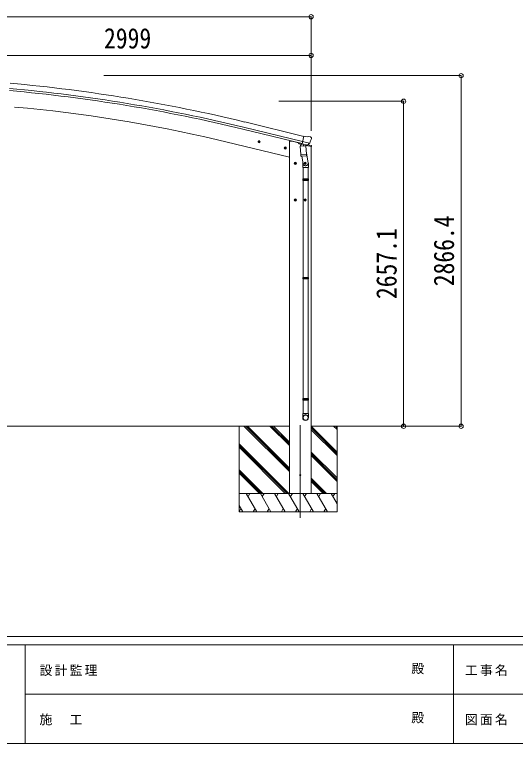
# Model space of a CAD drawing. Units: millimetres at full size, sheet at 1:35. Extents: x -9783 to 33754, y -10064 to 6752.
# Drawn here: x -4055 to 36, y -6828 to -869 of the extents above; entities that cross this region are included whole.
import ezdxf
from ezdxf.enums import TextEntityAlignment as Align

# ---------------------------------------------------------------- set-up
doc = ezdxf.new("R2010")
doc.units = ezdxf.units.MM
doc.header["$LTSCALE"] = 35
doc.header["$PDMODE"] = 32
doc.header["$PDSIZE"] = 35
for name, color, linetype, lineweight in [('0-0_0', 7, 'Continuous', 9), ('0-1_本体', 4, 'Continuous', 9), ('0-2_部品', 7, 'Continuous', 9), ('0-8_PARTS2', 2, 'Continuous', 9), ('0-A_寸法', 6, 'Continuous', 9), ('F-0_240', 7, 'Continuous', 9)]:
    doc.layers.add(name, color=color, linetype=linetype, lineweight=lineweight)
doc.styles.add('ＭＳ ゴシック', font='')
doc.styles.get('ＭＳ ゴシック').set_extended_font_data('MS Gothic')

msp = doc.modelspace()

# ---------------------------------------------------------------- linework, layer by layer
at = {"layer": '0-0_0', "color": 6}
for p, q in [((-408.24, -4234.47), (-408.24, -1368.07)), ((-877.26, -1577.37), (-877.26, -4234.47))]:
    msp.add_line(p, q, dxfattribs=at)
at = {"layer": '0-0_0'}
for p, q in [((-1810.48, -4234.47), (-4639.9, -4234.47)), ((-2221.23, -4234.47), (-2221.23, -4934.47)), ((-1810.48, -4605.23), (-2181.24, -4234.47)), ((-1810.48, -4591.09), (-2167.1, -4234.47)), ((-1810.48, -4576.95), (-2152.96, -4234.47)), ((-1810.48, -4393.1), (-1969.11, -4234.47)), ((-1810.48, -4378.96), (-1954.97, -4234.47)), ((-1810.48, -4364.82), (-1940.82, -4234.47)), ((-1421.23, -4445.7), (-1632.48, -4234.45)), ((-1047.14, -4234.47), (-1632.48, -4234.47)), ((-1421.23, -4459.84), (-1632.48, -4248.59)), ((-1421.23, -4473.98), (-1632.48, -4262.73)), ((-1421.23, -4261.85), (-1448.61, -4234.47)), ((-1421.23, -4247.71), (-1434.47, -4234.47)), ((-1421.23, -4234.47), (-1421.23, -4934.47)), ((-1815.08, -4784.47), (-2221.23, -4378.33)), ((-1829.23, -4784.47), (-2221.23, -4392.47)), ((-1843.37, -4784.47), (-2221.23, -4406.62)), ((-1421.23, -4657.83), (-1632.48, -4446.58)), ((-1421.23, -4671.97), (-1632.48, -4460.72)), ((-1421.23, -4686.11), (-1632.48, -4474.86)), ((-2027.22, -4784.47), (-2221.23, -4590.46)), ((-2041.36, -4784.47), (-2221.23, -4604.6)), ((-2055.5, -4784.47), (-2221.23, -4618.75)), ((-1506.72, -4784.47), (-1632.48, -4658.71)), ((-1520.86, -4784.47), (-1632.48, -4672.85)), ((-1535, -4784.47), (-1632.48, -4687)), ((-2221.23, -4784.47), (-1421.23, -4784.47)), ((-2075.84, -4934.47), (-2162.45, -4784.47)), ((-2147.44, -4810.45), (-2132.44, -4784.47)), ((-1960.37, -4934.47), (-2046.98, -4784.47)), ((-2016.97, -4784.47), (-2031.97, -4810.45)), ((-1844.9, -4934.47), (-1931.5, -4784.47)), ((-1916.5, -4810.45), (-1901.5, -4784.47)), ((-1729.43, -4934.47), (-1816.03, -4784.47)), ((-1801.03, -4810.45), (-1786.03, -4784.47)), ((-1613.96, -4934.47), (-1700.56, -4784.47)), ((-1685.56, -4810.45), (-1670.56, -4784.47)), ((-1498.49, -4934.47), (-1585.09, -4784.47)), ((-1570.09, -4810.45), (-1555.09, -4784.47)), ((-1421.23, -4868.3), (-1469.63, -4784.47)), ((-1454.62, -4810.45), (-1439.62, -4784.47)), ((-2191.31, -4934.47), (-2221.23, -4882.66)), ((-2206.31, -4908.49), (-2221.31, -4934.47)), ((-1421.23, -4934.47), (-2221.23, -4934.47)), ((-2090.84, -4908.49), (-2105.84, -4934.47)), ((-1975.37, -4908.49), (-1990.37, -4934.47)), ((-1859.9, -4908.49), (-1874.9, -4934.47)), ((-1744.43, -4908.49), (-1759.43, -4934.47)), ((-1628.96, -4908.49), (-1643.96, -4934.47)), ((-1513.49, -4908.49), (-1528.49, -4934.47))]:
    msp.add_line(p, q, dxfattribs=at)
at = {"layer": '0-1_本体'}
for p, q in [((-1691.95, -1864.32), (-2174.82, -1746.84)), ((-1705.95, -1922.67), (-2189.04, -1805.37)), ((-1701.98, -1906.3), (-2185.06, -1789)), ((-2398.56, -1893.28), (-1810.48, -2034.47)), ((-1810.48, -1904.47), (-1786.48, -1904.47)), ((-1810.48, -1904.47), (-1810.48, -4784.47)), ((-1734.47, -1916.96), (-1786.48, -1904.47)), ((-1660.45, -1931.21), (-1660.45, -1931.76)), ((-1632.48, -4784.47), (-1632.48, -1947.91))]:
    msp.add_line(p, q, dxfattribs=at)
for centre, radius, start, end in [((-5267.52, -14483.87), 13106.9, 76.35206, 84.85206), ((-5267.52, -14483.87), 13046.9, 76.35206, 84.85206), ((-5267.52, -14483.87), 13063.74, 76.35206, 84.85206), ((-5033.16, -12887.09), 11305.08, 76.52357, 85.03409)]:
    msp.add_arc(centre, radius, start, end, dxfattribs=at)
at = {"layer": '0-2_部品'}
for p, q in [((-2047.97, -1910.71), (-2067.42, -1906.04)), ((-2064.99, -1906.62), (-2059.83, -1901.18)), ((-2062.86, -1913.82), (-2064.99, -1906.62)), ((-2060.03, -1918.1), (-2055.36, -1898.65)), ((-2059.83, -1901.18), (-2052.53, -1902.93)), ((-2052.53, -1902.93), (-2050.4, -1910.13)), ((-1644.54, -1920.21), (-1702.05, -1906.4)), ((-1665.54, -1868.59), (-1691.47, -1862.36)), ((-1665.54, -1868.59), (-1652.28, -1865.89)), ((-1637.8, -1869.08), (-1650.99, -1865.91)), ((-1634.71, -1871.33), (-1630.85, -1877.62)), ((-1630.49, -1879.9), (-1630.76, -1881.05)), ((-1834.04, -1962.07), (-1853.48, -1957.4)), ((-1851.06, -1957.98), (-1845.89, -1952.54)), ((-1848.93, -1965.18), (-1851.06, -1957.98)), ((-1846.09, -1969.46), (-1841.43, -1950.01)), ((-1845.89, -1952.54), (-1838.59, -1954.29)), ((-1838.59, -1954.29), (-1836.46, -1961.49)), ((-1734.47, -1915.74), (-1734.47, -1919.49)), ((-1711.5, -1928.94), (-1730.63, -1924.35)), ((-1721.62, -1945.76), (-1675.93, -1942.57)), ((-1716.94, -2012.6), (-1721.62, -1945.76)), ((-1707.2, -1923.99), (-1720.51, -1939.31)), ((-1720.51, -1939.31), (-1720.07, -1945.65)), ((-1706.26, -1923.93), (-1707.2, -1923.99)), ((-1703.17, -1926.4), (-1704.7, -1926.03)), ((-1666.47, -1935.21), (-1703.17, -1926.4)), ((-1697.22, -1928.22), (-1696.2, -1942.83)), ((-1669.01, -1937.22), (-1694.83, -1943.66)), ((-1677.7, -1939.39), (-1677.47, -1942.68)), ((-1675.93, -1942.57), (-1671.25, -2009.4)), ((-1629.91, -1948.53), (-1672.94, -1938.2)), ((-1664.1, -1935.69), (-1671.62, -1933.88)), ((-1668.31, -1935.44), (-1668.26, -1936.18)), ((-1664.94, -1935.58), (-1666.47, -1935.21)), ((-1661.39, -1935.12), (-1645.02, -1920.63)), ((-1658.37, -1932.44), (-1632.21, -1938.72)), ((-1629.91, -1941.64), (-1629.91, -1948.53)), ((-1716.94, -2012.6), (-1671.25, -2009.4)), ((-1716.93, -2012.6), (-1716.04, -2025.29)), ((-1672.24, -2024.01), (-1713.94, -2026.92)), ((-1672.99, -1984.64), (-1657.07, -2080.81)), ((-1670.4, -2021.87), (-1671.27, -2009.4)), ((-1670.79, -2023.23), (-1670.79, -2023.23)), ((-1771.48, -2084.71), (-1751.48, -2084.71)), ((-1767.98, -2080.96), (-1761.48, -2077.21)), ((-1761.48, -2094.71), (-1761.48, -2074.71)), ((-1761.48, -2077.21), (-1754.98, -2080.96)), ((-1754.98, -2080.96), (-1754.98, -2088.46)), ((-1708.51, -2026.54), (-1697.78, -2090.13)), ((-1700.92, -2083.31), (-1700.92, -2117.97)), ((-1691.48, -2084.71), (-1671.48, -2084.71)), ((-1687.98, -2080.96), (-1681.48, -2077.21)), ((-1681.48, -2094.71), (-1681.48, -2074.71)), ((-1681.48, -2077.21), (-1674.98, -2080.96)), ((-1674.98, -2080.96), (-1674.98, -2088.46)), ((-1654.92, -2117.97), (-1654.92, -2083.62)), ((-1754.98, -2088.46), (-1761.48, -2092.22)), ((-1700.92, -2117.97), (-1654.92, -2117.97)), ((-1698.92, -2117.97), (-1698.92, -2211.97)), ((-1674.98, -2088.46), (-1681.48, -2092.22)), ((-1656.92, -2117.97), (-1656.92, -2211.97)), ((-1700.92, -2213.97), (-1699.92, -2211.97)), ((-1700.92, -2213.97), (-1654.92, -2213.97)), ((-1700.92, -2213.97), (-1700.92, -2221.97)), ((-1700.92, -2221.97), (-1654.92, -2221.97)), ((-1700.92, -2221.97), (-1699.92, -2223.97)), ((-1699.92, -2211.97), (-1655.92, -2211.97)), ((-1699.92, -2223.97), (-1655.92, -2223.97)), ((-1698.92, -2223.97), (-1698.92, -3018.16)), ((-1656.92, -2223.97), (-1656.92, -3018.16)), ((-1654.92, -2213.97), (-1655.92, -2211.97)), ((-1767.98, -2380.96), (-1761.48, -2377.21)), ((-1761.48, -2394.71), (-1761.48, -2374.71)), ((-1761.48, -2377.21), (-1754.98, -2380.96)), ((-1754.98, -2380.96), (-1754.98, -2388.46)), ((-1687.98, -2380.96), (-1681.48, -2377.21)), ((-1681.48, -2394.71), (-1681.48, -2374.71)), ((-1681.48, -2377.21), (-1674.98, -2380.96)), ((-1674.98, -2380.96), (-1674.98, -2388.46)), ((-1771.48, -2384.71), (-1751.48, -2384.71)), ((-1754.98, -2388.46), (-1761.48, -2392.22)), ((-1691.48, -2384.71), (-1671.48, -2384.71)), ((-1674.98, -2388.46), (-1681.48, -2392.22)), ((-1700.92, -3020.16), (-1699.92, -3018.16)), ((-1700.92, -3020.16), (-1654.92, -3020.16)), ((-1700.92, -3020.16), (-1700.92, -3028.16)), ((-1700.92, -3028.16), (-1654.92, -3028.16)), ((-1700.92, -3028.16), (-1699.92, -3030.16)), ((-1699.92, -3018.16), (-1655.92, -3018.16)), ((-1699.92, -3030.16), (-1655.92, -3030.16)), ((-1698.92, -3030.16), (-1698.92, -4008.34)), ((-1656.92, -3030.16), (-1656.92, -4008.34)), ((-1654.92, -3020.16), (-1655.92, -3018.16)), ((-1700.92, -4010.34), (-1699.92, -4008.34)), ((-1700.92, -4010.34), (-1654.92, -4010.34)), ((-1700.92, -4010.34), (-1700.92, -4018.34)), ((-1700.92, -4018.34), (-1654.92, -4018.34)), ((-1700.92, -4018.34), (-1699.92, -4020.34)), ((-1699.92, -4008.34), (-1655.92, -4008.34)), ((-1699.92, -4020.34), (-1655.92, -4020.34)), ((-1698.92, -4020.34), (-1698.92, -4130.34)), ((-1656.92, -4020.34), (-1656.92, -4130.34)), ((-1654.92, -4010.34), (-1655.92, -4008.34)), ((-1700.92, -4164.49), (-1700.92, -4130.34)), ((-1700.92, -4130.34), (-1654.92, -4130.34)), ((-1654.92, -4164.49), (-1654.92, -4130.34))]:
    msp.add_line(p, q, dxfattribs=at)
for points in [[(-1696.9, -1927.81), (-1706.63, -1925.48), (-1691.47, -1862.36)], [(-2050.4, -1910.13), (-2055.56, -1915.57), (-2062.86, -1913.82)], [(-1836.46, -1961.49), (-1841.63, -1966.93), (-1848.93, -1965.18)], [(-1696.9, -1927.81), (-1696.67, -1927.96), (-1671.9, -1933.91), (-1671.62, -1933.88)], [(-1644.27, -1919.63), (-1644.86, -1920.47), (-1645.02, -1920.63)], [(-1761.48, -2092.22), (-1767.98, -2088.46), (-1767.98, -2080.96)], [(-1681.48, -2092.22), (-1687.98, -2088.46), (-1687.98, -2080.96)], [(-1654.92, -2213.97), (-1654.92, -2221.97), (-1655.92, -2223.97)], [(-1761.48, -2392.22), (-1767.98, -2388.46), (-1767.98, -2380.96)], [(-1681.48, -2392.22), (-1687.98, -2388.46), (-1687.98, -2380.96)], [(-1654.92, -3020.16), (-1654.92, -3028.16), (-1655.92, -3030.16)], [(-1654.92, -4010.34), (-1654.92, -4018.34), (-1655.92, -4020.34)]]:
    msp.add_lwpolyline(points, dxfattribs=at)
for centre, radius in [((-2057.69, -1908.37), 8.5), ((-2057.69, -1908.37), 7.7), ((-2057.69, -1908.37), 6.5), ((-1843.76, -1959.74), 8.5), ((-1843.76, -1959.74), 7.7), ((-1843.76, -1959.74), 6.5), ((-1761.48, -2084.71), 8.5), ((-1761.48, -2084.71), 7.7), ((-1761.48, -2084.71), 6.5), ((-1681.48, -2084.71), 8.5), ((-1681.48, -2084.71), 7.7), ((-1681.48, -2084.71), 6.5), ((-1761.48, -2384.71), 8.5), ((-1761.48, -2384.71), 7.7), ((-1761.48, -2384.71), 6.5), ((-1681.48, -2384.71), 8.5), ((-1681.48, -2384.71), 7.7), ((-1681.48, -2384.71), 6.5)]:
    msp.add_circle(centre, radius, dxfattribs=at)
at = {"layer": '0-2_部品', "color": 4}
msp.add_circle((-1721.48, -4634.47), 4.5, dxfattribs=at)
at = {"layer": '0-2_部品'}
for centre, radius, start, end in [((-1651.69, -1868.83), 3, 76.5, 101.5), ((-1827.57, -1833.8), 202.4, 334.90875, 346.5), ((-1638.97, -1873.94), 5, 31.5, 76.5), ((-1729.47, -1919.49), 5, 180, 256.5), ((-1704.59, -1925.55), 0.5, 221.23754, 256.5), ((-1697.82, -1928.31), 0.604, 7.79405, 79.40158), ((-1695.18, -1942.69), 1.03, 188.03431, 289.96103), ((-1669.25, -1936.25), 1, 284, 4), ((-1667.81, -1935.4), 0.5, 76.5, 184), ((-1664.82, -1935.09), 0.5, 256.5, 291.76246), ((-1632.91, -1941.64), 3, 0, 76.5), ((-1714.08, -2024.93), 2, 190.53157, 274), ((-1672.38, -2022.01), 2, 274, 322.59038), ((-1672.34, -2022.04), 1.95, 322.52234, 4.95983), ((-1684.92, -2083.62), 30, 0, 2.54858)]:
    msp.add_arc(centre, radius, start, end, dxfattribs=at)
for centre, major_axis, ratio, start_param, end_param in [((-1633.41, -1879.19), (1.57, -2.57), 0.99628, 0.7835347, 1.5707963), ((-1663.41, -1932.76), (0.73, -2.92), 0.997631, 5.8041905, 5.8929484), ((-1663.44, -1932.64), (-2.63, 3.16), 0.650902, 2.1145521, 2.1873627), ((-1663.38, -1932.86), (0.73, -2.92), 0.997631, 5.965759, 6.7621801), ((-1677.92, -2083.31), (-23, 0), 0.996195, 6.0000678, 10.0103449), ((-1677.92, -2083.31), (-21, 0), 0.996195, 0.3319459, 3.3482706), ((-1677.92, -4162.74), (23, 0), 0.996195, 6.2831853, 9.424778), ((-1677.92, -4164.49), (23, 0), 0.996195, 6.2831853, 9.424778), ((-1677.92, -4164.49), (0, -23.43), 0.981806, 4.712389, 7.8539816)]:
    msp.add_ellipse(centre, major_axis=major_axis, ratio=ratio, start_param=start_param, end_param=end_param, dxfattribs=at)
msp.add_ellipse((-1677.92, -4164.49), major_axis=(-21, 0), ratio=0.996195, dxfattribs=at)
at = {"layer": '0-8_PARTS2'}
msp.add_line((-1721.48, -4225.26), (-1721.48, -4984.47), dxfattribs=at)
at = {"layer": '0-A_寸法'}
for p, q in [((-7646.44, -886.11), (-1632.48, -886.11)), ((-1632.48, -886.11), (-1632.48, -1202.73)), ((-4631.44, -1202.73), (-1632.48, -1202.73)), ((-1632.48, -1202.73), (-1632.48, -1819.92)), ((-408.24, -1368.07), (-3325.65, -1368.07)), ((-877.26, -1577.37), (-1897.61, -1577.37)), ((-877.26, -4234.47), (-1206.08, -4234.47)), ((-408.24, -4234.47), (-877.26, -4234.47))]:
    msp.add_line(p, q, dxfattribs=at)
for p in [(-1632.48, -886.11), (-1632.48, -1202.73), (-408.24, -1368.07), (-877.26, -1577.37), (-877.26, -4234.47), (-408.24, -4234.47)]:
    msp.add_point(p, dxfattribs=at)
at = {"layer": 'F-0_240', "color": 5}
for p, q in [((-9783.03, -5953.1), (9396.97, -5953.1)), ((-9783.03, -6023.1), (6285.75, -6023.1)), ((-3969.25, -6023.1), (-3969.25, -6828.1)), ((-469.25, -6023.1), (-469.25, -6828.1)), ((-3969.25, -6425.6), (3205.75, -6425.6)), ((-9783.03, -6828.1), (9396.97, -6828.1))]:
    msp.add_line(p, q, dxfattribs=at)

# ---------------------------------------------------------------- texts
at = {"layer": '0-A_寸法', "color": 7, "style": 'ＭＳ ゴシック', "width": 0.85}
msp.add_text('2999', height=166.8, dxfattribs=at).set_placement((-3324.46, -1195.73), align=Align.BOTTOM_LEFT)
for s, p in [('2866.4', (-415.24, -3090.02)), ('2657.1', (-884.26, -3194.67))]:
    msp.add_text(s, height=166.8, rotation=90, dxfattribs=at).set_placement(p, align=Align.BOTTOM_LEFT)
at = {"layer": 'F-0_240', "style": 'ＭＳ ゴシック'}
for p in [(-814.24, -6276.85), (-814.24, -6679.35)]:
    msp.add_text('殿', height=76.98, dxfattribs=at).set_placement(p, align=Align.BOTTOM_LEFT)
at = {"layer": 'F-0_240', "char_height": 76.98, "attachment_point": 7, "style": 'ＭＳ ゴシック'}
for s, insert in [('\\T1.17;設計監理', (-3851.04, -6276.85)), ('\\T1.17;工事名', (-376.96, -6276.85)), ('\\T1.17;施\u3000工', (-3851.04, -6679.35)), ('\\T1.17;図面名', (-376.96, -6679.35))]:
    msp.add_mtext(s, dxfattribs=dict(at, insert=insert))

doc.saveas('drawing.dxf')
